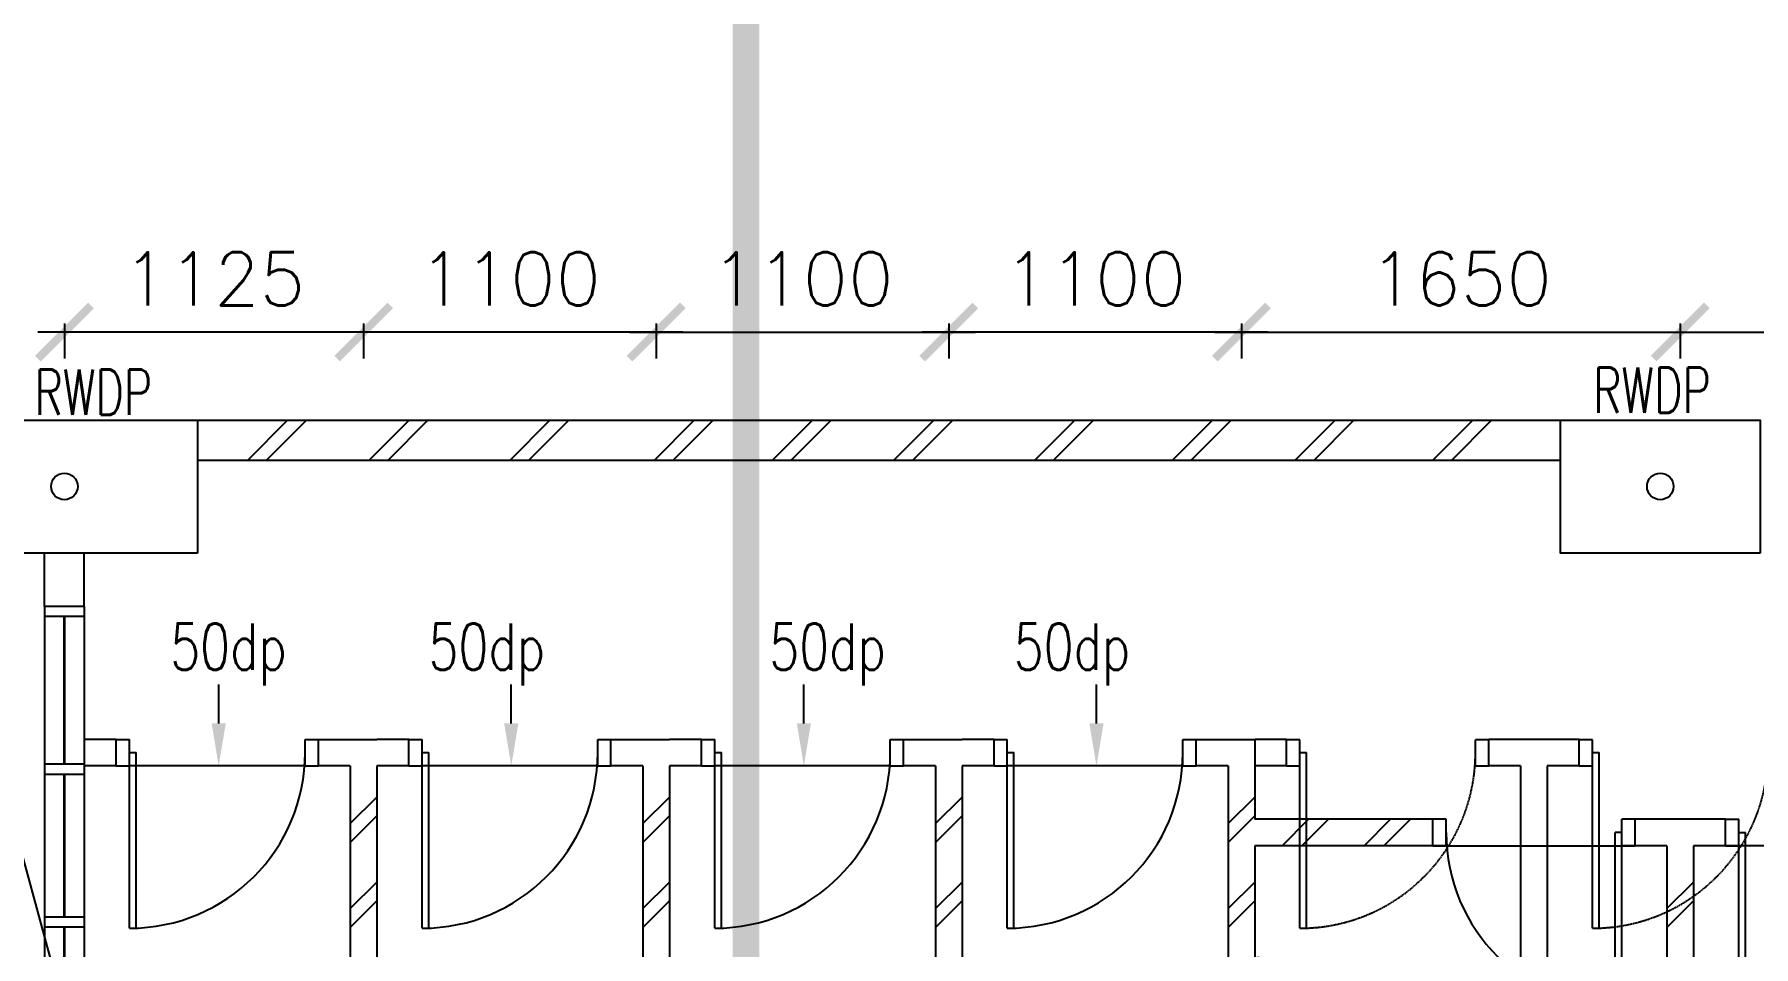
# Model space of a CAD drawing. Header units: feet. Extents: x 1407108 to 2957709, y -1501070 to -681589.
# Drawn here: x 1679847 to 1686311, y -786153 to -782724 of the extents above; entities that cross this region are included whole.
import ezdxf

# ---------------------------------------------------------------- set-up
doc = ezdxf.new("R2010")
doc.units = ezdxf.units.FT
doc.header["$LTSCALE"] = 13
doc.header["$MEASUREMENT"] = 0
doc.linetypes.add('DASHED', pattern=[0.75, 0.5, -0.25])
doc.linetypes.add('DASHED2', pattern=[0.375, 0.25, -0.125])
doc.layers.get('0').update_dxf_attribs({"linetype": 'CONTINUOUS'})
for name, color, linetype in [('COL', 3, 'CONTINUOUS'), ('DEMOLISH-WORKS', 8, 'DASHED2'), ('DIM', 7, 'CONTINUOUS'), ('DR', 7, 'CONTINUOUS'), ('FITT', 5, 'CONTINUOUS'), ('H', 1, 'CONTINUOUS'), ('PL', 5, 'CONTINUOUS'), ('RWDP', 145, 'CONTINUOUS'), ('SANI', 7, 'CONTINUOUS'), ('SP', 220, 'CONTINUOUS'), ('TEX', 2, 'CONTINUOUS'), ('WALL', 2, 'CONTINUOUS'), ('WIN', 5, 'CONTINUOUS')]:
    doc.layers.add(name, color=color, linetype=linetype)
doc.styles.add('ROMANS', font='romans')
doc.styles.get("Standard").update_dxf_attribs({"font": 'ROMANS.SHX'})
doc.dimstyles.new('STANDARD$0', dxfattribs={"dimscale": 0, "dimtxt": 8, "dimasz": 6, "dimexe": 1, "dimexo": 1, "dimgap": 3, "dimtad": 1, "dimdec": 0, "dimlfac": -1, "dimrnd": 1, "dimzin": 0, "dimdsep": 46, "dimtxsty": 'Standard', "dimcen": 0, "dimclrd": 5, "dimclre": 250, "dimadec": 0, "dimazin": 0, "dimtfac": 1, "dimtdec": 4, "dimtofl": 0, "dimtmove": 0, "dimatfit": 3, "dimfxl": 1, "dimtolj": 1, "dimtzin": 0, "dimarcsym": 0})

# ---------------------------------------------------------------- blocks, each defined once
blk = doc.blocks.new('_ARCHTICK')
at = {"color": 0, "linetype": 'ByBlock', "const_width": 0.15}
blk.add_lwpolyline([(-0.5, -0.5), (0.5, 0.5)], dxfattribs=at)
blk = doc.blocks.new('*D548')
at = {"layer": 'DIM', "color": 7, "lineweight": -2, "transparency": 16777216}
for p, q in [((1679960.2, -783810.4), (1679960.2, -783942.9)), ((1681085.2, -783810.4), (1681085.2, -783942.9)), ((1681185.2, -783842.9), (1679860.2, -783842.9))]:
    blk.add_line(p, q, dxfattribs=at)
at = {"layer": 'DIM', "color": 7, "lineweight": -2, "transparency": 16777216, "xscale": 200, "yscale": 200, "zscale": 200, "rotation": 180}
blk.add_blockref('_ARCHTICK', (1679960.2, -783842.9), dxfattribs=at)
at = {"layer": 'DIM', "color": 7, "lineweight": -2, "transparency": 16777216, "xscale": 200, "yscale": 200, "zscale": 200}
blk.add_blockref('_ARCHTICK', (1681085.2, -783842.9), dxfattribs=at)
at = {"layer": 'DIM', "color": 7, "transparency": 16777216, "insert": (1680522.7, -783642.9), "char_height": 200, "attachment_point": 5, "style": 'ROMANS'}
blk.add_mtext('\\A1;1125', dxfattribs=at)
blk = doc.blocks.new('*D549')
at = {"layer": 'DIM', "color": 7, "lineweight": -2, "transparency": 16777216}
for p, q in [((1681085.2, -783810.4), (1681085.2, -783942.9)), ((1682185.2, -783810.4), (1682185.2, -783942.9)), ((1682285.2, -783842.9), (1680985.2, -783842.9))]:
    blk.add_line(p, q, dxfattribs=at)
at = {"layer": 'DIM', "color": 7, "lineweight": -2, "transparency": 16777216, "xscale": 200, "yscale": 200, "zscale": 200, "rotation": 180}
blk.add_blockref('_ARCHTICK', (1681085.2, -783842.9), dxfattribs=at)
at = {"layer": 'DIM', "color": 7, "lineweight": -2, "transparency": 16777216, "xscale": 200, "yscale": 200, "zscale": 200}
blk.add_blockref('_ARCHTICK', (1682185.2, -783842.9), dxfattribs=at)
at = {"layer": 'DIM', "color": 7, "transparency": 16777216, "insert": (1681635.2, -783642.9), "char_height": 200, "attachment_point": 5, "style": 'ROMANS'}
blk.add_mtext('\\A1;1100', dxfattribs=at)
blk = doc.blocks.new('*D550')
at = {"layer": 'DIM', "color": 7, "lineweight": -2, "transparency": 16777216}
for p, q in [((1682185.2, -783810.4), (1682185.2, -783942.9)), ((1683285.2, -783810.4), (1683285.2, -783942.9)), ((1682085.2, -783842.9), (1683385.2, -783842.9))]:
    blk.add_line(p, q, dxfattribs=at)
at = {"layer": 'DIM', "color": 7, "lineweight": -2, "transparency": 16777216, "xscale": 200, "yscale": 200, "zscale": 200, "rotation": 180}
blk.add_blockref('_ARCHTICK', (1682185.2, -783842.9), dxfattribs=at)
at = {"layer": 'DIM', "color": 7, "lineweight": -2, "transparency": 16777216, "xscale": 200, "yscale": 200, "zscale": 200}
blk.add_blockref('_ARCHTICK', (1683285.2, -783842.9), dxfattribs=at)
at = {"layer": 'DIM', "color": 7, "transparency": 16777216, "insert": (1682735.2, -783642.9), "char_height": 200, "attachment_point": 5, "style": 'ROMANS'}
blk.add_mtext('\\A1;1100', dxfattribs=at)
blk = doc.blocks.new('*D557')
at = {"layer": 'DIM', "color": 7, "lineweight": -2, "transparency": 16777216}
for p, q in [((1684385.2, -783810.4), (1684385.2, -783942.9)), ((1686035.2, -783810.4), (1686035.2, -783942.9)), ((1684285.2, -783842.9), (1686135.2, -783842.9))]:
    blk.add_line(p, q, dxfattribs=at)
at = {"layer": 'DIM', "color": 7, "lineweight": -2, "transparency": 16777216, "xscale": 200, "yscale": 200, "zscale": 200, "rotation": 180}
blk.add_blockref('_ARCHTICK', (1684385.2, -783842.9), dxfattribs=at)
at = {"layer": 'DIM', "color": 7, "lineweight": -2, "transparency": 16777216, "xscale": 200, "yscale": 200, "zscale": 200}
blk.add_blockref('_ARCHTICK', (1686035.2, -783842.9), dxfattribs=at)
at = {"layer": 'DIM', "color": 7, "transparency": 16777216, "insert": (1685210.2, -783642.9), "char_height": 200, "attachment_point": 5, "style": 'ROMANS'}
blk.add_mtext('\\A1;1650', dxfattribs=at)
blk = doc.blocks.new('*D558')
at = {"layer": 'DIM', "color": 7, "lineweight": -2, "transparency": 16777216}
for p, q in [((1683285.2, -783810.4), (1683285.2, -783942.9)), ((1684385.2, -783810.4), (1684385.2, -783942.9)), ((1684485.2, -783842.9), (1683185.2, -783842.9))]:
    blk.add_line(p, q, dxfattribs=at)
at = {"layer": 'DIM', "color": 7, "lineweight": -2, "transparency": 16777216, "xscale": 200, "yscale": 200, "zscale": 200, "rotation": 180}
blk.add_blockref('_ARCHTICK', (1683285.2, -783842.9), dxfattribs=at)
at = {"layer": 'DIM', "color": 7, "lineweight": -2, "transparency": 16777216, "xscale": 200, "yscale": 200, "zscale": 200}
blk.add_blockref('_ARCHTICK', (1684385.2, -783842.9), dxfattribs=at)
at = {"layer": 'DIM', "color": 7, "transparency": 16777216, "insert": (1683835.2, -783642.9), "char_height": 200, "attachment_point": 5, "style": 'ROMANS'}
blk.add_mtext('\\A1;1100', dxfattribs=at)
blk = doc.blocks.new('*D541')
at = {"layer": 'DIM', "color": 7, "lineweight": -2, "transparency": 16777216}
for p, q in [((1686035.2, -783810.4), (1686035.2, -783942.9)), ((1687685.2, -783810.4), (1687685.2, -783942.9)), ((1685935.2, -783842.9), (1687785.2, -783842.9))]:
    blk.add_line(p, q, dxfattribs=at)
at = {"layer": 'DIM', "color": 7, "lineweight": -2, "transparency": 16777216, "xscale": 200, "yscale": 200, "zscale": 200, "rotation": 180}
blk.add_blockref('_ARCHTICK', (1686035.2, -783842.9), dxfattribs=at)
at = {"layer": 'DIM', "color": 7, "lineweight": -2, "transparency": 16777216, "xscale": 200, "yscale": 200, "zscale": 200}
blk.add_blockref('_ARCHTICK', (1687685.2, -783842.9), dxfattribs=at)
at = {"layer": 'DIM', "color": 7, "transparency": 16777216, "insert": (1686860.2, -783642.9), "char_height": 200, "attachment_point": 5, "style": 'ROMANS'}
blk.add_mtext('\\A1;1650', dxfattribs=at)
blk = doc.blocks.new('TOILET-NEW')
at = {"layer": 'DEMOLISH-WORKS', "color": 8, "ltscale": 0.7}
for p, q in [((120, 1525), (0, 1525)), ((120, 1425), (120, 1525)), ((120, 1525), (170, 1525)), ((170, 815), (170, 1525)), ((170, 1425), (170, 1525)), ((830, 1425), (830, 1525)), ((830, 1525), (880, 1525)), ((880, 1425), (880, 1525)), ((1220, 1525), (880, 1525)), ((1220, 1425), (1220, 1525)), ((1220, 1525), (1270, 1525)), ((1270, 815), (1270, 1525)), ((1270, 1425), (1270, 1525)), ((1930, 1425), (1930, 1525)), ((1930, 1525), (1980, 1525)), ((1980, 1425), (1980, 1525)), ((2100, 1525), (1980, 1525)), ((2100, 1525), (2200, 1525)), ((2320, 1525), (2200, 1525)), ((2320, 1425), (2320, 1525)), ((2320, 1525), (2370, 1525)), ((2370, 815), (2370, 1525)), ((2370, 1425), (2370, 1525)), ((3030, 1425), (3030, 1525)), ((3030, 1525), (3080, 1525)), ((3080, 1425), (3080, 1525)), ((120, 1425), (0, 1425)), ((120, 1425), (170, 1425)), ((170, 1475), (195, 1475)), ((195, 815.5), (195, 1475)), ((830, 1425), (880, 1425)), ((1000, 1425), (880, 1425)), ((1000, 1425), (1000, 0)), ((1100, 1425), (1100, 0)), ((1220, 1425), (1100, 1425)), ((1220, 1425), (1270, 1425)), ((1270, 1475), (1295, 1475)), ((1295, 815.5), (1295, 1475)), ((1930, 1425), (1980, 1425)), ((2100, 1425), (1980, 1425)), ((2100, 1425), (2100, 0)), ((2200, 1425), (2200, 0)), ((2320, 1425), (2200, 1425)), ((2320, 1425), (2370, 1425)), ((2370, 1475), (2395, 1475)), ((2395, 815.5), (2395, 1475)), ((3030, 1425), (3080, 1425))]:
    blk.add_line(p, q, dxfattribs=at)
for centre in [(170, 1475), (1270, 1475), (2370, 1475)]:
    blk.add_arc(centre, 660, 270, 0, dxfattribs=at)
at = {"layer": 'DR', "color": 1}
for p, q in [((720, 1225), (670, 1225)), ((720, 1125), (720, 1225)), ((1355, 515.5), (1355, 1175)), ((1380, 1175), (1355, 1175)), ((1380, 515), (1380, 1225)), ((1380, 1125), (1380, 1225)), ((1430, 1225), (1380, 1225)), ((1770, 1225), (1820, 1225)), ((1820, 515), (1820, 1225)), ((1820, 1125), (1820, 1225)), ((1820, 1175), (1845, 1175)), ((1845, 515.5), (1845, 1175)), ((2480, 1125), (2480, 1225)), ((2480, 1225), (2530, 1225)), ((670, 1125), (1430, 1125)), ((720, 1125), (670, 1125)), ((1430, 1125), (1380, 1125)), ((2530, 1125), (1770, 1125)), ((1770, 1125), (1820, 1125)), ((2480, 1125), (2530, 1125))]:
    blk.add_line(p, q, dxfattribs=at)
for centre, start, end in [((1380, 1175), 180, 270), ((1820, 1175), 270, 0)]:
    blk.add_arc(centre, 660, start, end, dxfattribs=at)
at = {"layer": 'FITT'}
for p, q in [((5.5, 470), (81.9, 470)), ((89.1, 467.4), (89.1, 474.2)), ((99.1, 467.4), (99.1, 474.2)), ((3100.9, 467.4), (3100.9, 474.2)), ((3110.9, 467.4), (3110.9, 474.2)), ((3194.5, 470), (3118.1, 470)), ((5.5, 445), (81.9, 445)), ((89.1, 440.7), (89.1, 447.5)), ((99.1, 440.7), (99.1, 447.5)), ((3100.9, 440.7), (3100.9, 447.5)), ((3110.9, 440.7), (3110.9, 447.5)), ((3194.5, 445), (3118.1, 445))]:
    blk.add_line(p, q, dxfattribs=at)
for centre, radius in [((94.1, 457.5), 11.1), ((94.1, 481.2), 8.61), ((3105.9, 457.5), 11.1), ((3105.9, 481.2), 8.61), ((94.1, 433.7), 8.61), ((3105.9, 433.7), 8.61)]:
    blk.add_circle(centre, radius, dxfattribs=at)
for centre, radius, start, end in [((8.8, 457.5), 12.9, 104.60355, 255.3286), ((94.1, 457.5), 17.5, 106.7149, 253.21725), ((94.1, 457.5), 17.5, 286.7149, 73.21725), ((3105.9, 457.5), 17.5, 106.78275, 253.2851), ((3105.9, 457.5), 17.5, 286.78275, 73.2851), ((3191.2, 457.5), 12.9, 284.6714, 75.39645)]:
    blk.add_arc(centre, radius, start, end, dxfattribs=at)
at = {"layer": 'SANI', "color": 1}
for points in [[(24.8, 527.7), (25, 697.3, 0.460184), (0, 699.1, 0.460184)], [(0, 699.1), (0, 525.8, 0.460184), (25, 527.7)], [(25, 697.3), (94.7, 687.3, -0.373687), (99, 682.4), (98.8, 542.3, -0.373687), (94.5, 537.4), (24.8, 527.6)], [(3175, 697.3), (3105.3, 687.3, 0.373687), (3101, 682.4), (3101.2, 542.3, 0.373687), (3105.5, 537.4), (3175.2, 527.6)], [(3175.2, 527.7), (3175, 697.3, -0.460184), (3200, 699.1, -0.460184)], [(3200, 699.1), (3200, 525.8, -0.460184), (3175, 527.7)]]:
    blk.add_lwpolyline(points, format="xyb", dxfattribs=at)
at = {"layer": 'WALL', "linetype": 'Continuous'}
for p, q in [((670, 1225), (0, 1225)), ((670, 1125), (670, 1225)), ((1770, 1225), (1430, 1225)), ((1430, 1125), (1430, 1225)), ((1770, 1125), (1770, 1225)), ((3200, 1225), (2530, 1225)), ((2530, 1125), (2530, 1225)), ((670, 1125), (0, 1125)), ((1550, 1125), (1430, 1125)), ((1770, 1125), (1650, 1125)), ((3200, 1125), (2530, 1125))]:
    blk.add_line(p, q, dxfattribs=at)
at = {"layer": 'WALL'}
for p, q in [((1550, 1125), (1550, 0)), ((1650, 1125), (1650, 0))]:
    blk.add_line(p, q, dxfattribs=at)

msp = doc.modelspace()

# ---------------------------------------------------------------- linework, layer by layer
at = {"layer": 'COL'}
for points in [[(1680460.2, -784674.1), (1679710.2, -784674.1), (1679710.2, -784174.1), (1680460.2, -784174.1)], [(1686335.2, -784674.1), (1685585.2, -784674.1), (1685585.2, -784174.1), (1686335.2, -784174.1)]]:
    msp.add_lwpolyline(points, close=True, dxfattribs=at)
at = {"layer": 'DR', "color": 1}
for p, q in [((1680155.2, -785474.1), (1680155.2, -785374.1)), ((1680155.2, -785374.1), (1680205.2, -785374.1)), ((1680205.2, -786084.1), (1680205.2, -785374.1)), ((1680205.2, -785474.1), (1680205.2, -785374.1)), ((1680865.2, -785474.1), (1680865.2, -785374.1)), ((1680865.2, -785374.1), (1680915.2, -785374.1)), ((1680915.2, -785474.1), (1680915.2, -785374.1)), ((1681255.2, -785474.1), (1681255.2, -785374.1)), ((1681255.2, -785374.1), (1681305.2, -785374.1)), ((1681305.2, -786084.1), (1681305.2, -785374.1)), ((1681305.2, -785474.1), (1681305.2, -785374.1)), ((1681965.2, -785474.1), (1681965.2, -785374.1)), ((1681965.2, -785374.1), (1682015.2, -785374.1)), ((1682015.2, -785474.1), (1682015.2, -785374.1)), ((1682355.2, -785474.1), (1682355.2, -785374.1)), ((1682355.2, -785374.1), (1682405.2, -785374.1)), ((1682405.2, -786084.1), (1682405.2, -785374.1)), ((1682405.2, -785474.1), (1682405.2, -785374.1)), ((1683065.2, -785474.1), (1683065.2, -785374.1)), ((1683065.2, -785374.1), (1683115.2, -785374.1)), ((1683115.2, -785474.1), (1683115.2, -785374.1)), ((1683455.2, -785474.1), (1683455.2, -785374.1)), ((1683455.2, -785374.1), (1683505.2, -785374.1)), ((1683505.2, -786084.1), (1683505.2, -785374.1)), ((1683505.2, -785474.1), (1683505.2, -785374.1)), ((1684165.2, -785474.1), (1684165.2, -785374.1)), ((1684165.2, -785374.1), (1684215.2, -785374.1)), ((1684215.2, -785474.1), (1684215.2, -785374.1)), ((1680205.2, -785424.1), (1680230.2, -785424.1)), ((1680230.2, -786083.6), (1680230.2, -785424.1)), ((1681305.2, -785424.1), (1681330.2, -785424.1)), ((1681330.2, -786083.6), (1681330.2, -785424.1)), ((1682405.2, -785424.1), (1682430.2, -785424.1)), ((1682430.2, -786083.6), (1682430.2, -785424.1)), ((1683505.2, -785424.1), (1683530.2, -785424.1)), ((1683530.2, -786083.6), (1683530.2, -785424.1)), ((1680155.2, -785474.1), (1680205.2, -785474.1)), ((1680865.2, -785474.1), (1680205.2, -785474.1)), ((1680865.2, -785474.1), (1680915.2, -785474.1)), ((1681255.2, -785474.1), (1681305.2, -785474.1)), ((1681965.2, -785474.1), (1681305.2, -785474.1)), ((1681965.2, -785474.1), (1682015.2, -785474.1)), ((1682355.2, -785474.1), (1682405.2, -785474.1)), ((1683065.2, -785474.1), (1682405.2, -785474.1)), ((1683065.2, -785474.1), (1683115.2, -785474.1)), ((1683455.2, -785474.1), (1683505.2, -785474.1)), ((1684165.2, -785474.1), (1683505.2, -785474.1)), ((1684165.2, -785474.1), (1684215.2, -785474.1))]:
    msp.add_line(p, q, dxfattribs=at)
for centre in [(1680205.2, -785424.1), (1681305.2, -785424.1), (1682405.2, -785424.1), (1683505.2, -785424.1)]:
    msp.add_arc(centre, 660, 270, 0, dxfattribs=at)
at = {"layer": 'H'}
for p, q in [((1680649.4, -784324.1), (1680799.4, -784174.1)), ((1680720.1, -784324.1), (1680870.1, -784174.1)), ((1681106.2, -784324.1), (1681256.2, -784174.1)), ((1681176.9, -784324.1), (1681326.9, -784174.1)), ((1681635.7, -784324.1), (1681785.7, -784174.1)), ((1681706.4, -784324.1), (1681856.4, -784174.1)), ((1682178.3, -784324.1), (1682328.3, -784174.1)), ((1682249, -784324.1), (1682399, -784174.1)), ((1682622.4, -784324.1), (1682772.4, -784174.1)), ((1682693.1, -784324.1), (1682843.1, -784174.1)), ((1683079.2, -784324.1), (1683229.2, -784174.1)), ((1683149.9, -784324.1), (1683299.9, -784174.1)), ((1683608.7, -784324.1), (1683758.7, -784174.1)), ((1683679.4, -784324.1), (1683829.4, -784174.1)), ((1684126.3, -784324.1), (1684276.3, -784174.1)), ((1684197, -784324.1), (1684347, -784174.1)), ((1684587.7, -784324.1), (1684737.7, -784174.1)), ((1684658.4, -784324.1), (1684808.4, -784174.1)), ((1685105.3, -784324.1), (1685255.3, -784174.1)), ((1685176, -784324.1), (1685326, -784174.1)), ((1681035.2, -785691), (1681135.2, -785591)), ((1682135.2, -785691), (1682235.2, -785591)), ((1683235.2, -785691), (1683335.2, -785591)), ((1684335.2, -785691), (1684435.2, -785591)), ((1681035.2, -785761.7), (1681135.2, -785661.7)), ((1682135.2, -785761.7), (1682235.2, -785661.7)), ((1683235.2, -785761.7), (1683335.2, -785661.7)), ((1684335.2, -785761.7), (1684435.2, -785661.7)), ((1684538.1, -785774.1), (1684638.1, -785674.1)), ((1684612.3, -785774.1), (1684712.3, -785674.1)), ((1684846.4, -785774.1), (1684946.4, -785674.1)), ((1684920.7, -785774.1), (1685020.7, -785674.1)), ((1681035.2, -786010.5), (1681135.2, -785910.5)), ((1682135.2, -786010.5), (1682235.2, -785910.5)), ((1683235.2, -786010.5), (1683335.2, -785910.5)), ((1684335.2, -786010.5), (1684435.2, -785910.5)), ((1685985.2, -786010.5), (1686085.2, -785910.5)), ((1681035.2, -786081.2), (1681135.2, -785981.2)), ((1682135.2, -786081.2), (1682235.2, -785981.2)), ((1683235.2, -786081.2), (1683335.2, -785981.2)), ((1684335.2, -786081.2), (1684435.2, -785981.2)), ((1685985.2, -786081.2), (1686085.2, -785981.2))]:
    msp.add_line(p, q, dxfattribs=at)
at = {"layer": 'PL', "color": 33, "linetype": 'DASHED', "const_width": 100}
for points in [[(1612104.3, -847288.2), (1682522.7, -847288.2), (1682522.7, -756912.6), (1612104.3, -756912.6)], [(1682522.7, -847288.2), (1753538, -847288.2), (1753538, -756912.6), (1682522.7, -756912.6)]]:
    msp.add_lwpolyline(points, close=True, dxfattribs=at)
at = {"layer": 'RWDP', "color": 142, "linetype": 'Continuous'}
for centre in [(1679960.2, -784423.2), (1685960.2, -784423.2)]:
    msp.add_circle(centre, 50, dxfattribs=at)
at = {"layer": 'SANI', "color": 1}
for p, q in [((1680540.3, -785314.1), (1680540.3, -785167.8)), ((1681640.3, -785314.1), (1681640.3, -785167.8)), ((1682740.3, -785314.1), (1682740.3, -785167.8)), ((1683840.3, -785314.1), (1683840.3, -785167.8))]:
    msp.add_line(p, q, dxfattribs=at)
for points in [[(1680513.7, -785314.1), (1680567, -785314.1), (1680540.3, -785474.1)], [(1681613.7, -785314.1), (1681667, -785314.1), (1681640.3, -785474.1)], [(1682713.7, -785314.1), (1682767, -785314.1), (1682740.3, -785474.1)], [(1683813.7, -785314.1), (1683867, -785314.1), (1683840.3, -785474.1)]]:
    msp.add_solid(points, dxfattribs=at)
at = {"layer": 'SP'}
msp.add_line((1680109.3, -786935.7), (1679739, -785573.8), dxfattribs=at)
at = {"layer": 'WALL'}
for p, q in [((1680460.2, -784174.1), (1685585.2, -784174.1)), ((1680460.2, -784324.1), (1685585.2, -784324.1)), ((1679885.2, -784874.1), (1679885.2, -784674.1)), ((1680035.2, -784874.1), (1680035.2, -784674.1)), ((1680035.2, -784874.1), (1679885.2, -784874.1)), ((1680155.2, -785374.1), (1680035.2, -785374.1)), ((1680915.2, -785374.1), (1681135.2, -785374.1)), ((1681255.2, -785374.1), (1681135.2, -785374.1)), ((1682015.2, -785374.1), (1682235.2, -785374.1)), ((1682355.2, -785374.1), (1682235.2, -785374.1)), ((1683115.2, -785374.1), (1683335.2, -785374.1)), ((1683455.2, -785374.1), (1683335.2, -785374.1)), ((1684215.2, -785374.1), (1684435.2, -785374.1)), ((1684435.2, -785374.1), (1684435.2, -785674.1)), ((1680155.2, -785474.1), (1680035.2, -785474.1)), ((1681035.2, -785474.1), (1680915.2, -785474.1)), ((1681035.2, -785474.1), (1681035.2, -786899.1)), ((1681135.2, -785474.1), (1681135.2, -786899.1)), ((1681255.2, -785474.1), (1681135.2, -785474.1)), ((1682135.2, -785474.1), (1682015.2, -785474.1)), ((1682135.2, -785474.1), (1682135.2, -786899.1)), ((1682235.2, -785474.1), (1682235.2, -786899.1)), ((1682355.2, -785474.1), (1682235.2, -785474.1)), ((1683235.2, -785474.1), (1683115.2, -785474.1)), ((1683235.2, -785474.1), (1683235.2, -786899.1)), ((1683335.2, -785474.1), (1683335.2, -786899.1)), ((1683455.2, -785474.1), (1683335.2, -785474.1)), ((1684335.2, -785474.1), (1684215.2, -785474.1)), ((1684335.2, -785474.1), (1684335.2, -786899.1)), ((1684435.2, -785774.1), (1684435.2, -786899.1))]:
    msp.add_line(p, q, dxfattribs=at)
at = {"layer": 'WIN'}
for p, q in [((1679885.2, -784874.1), (1679885.2, -786674.1)), ((1680035.2, -784912.1), (1679885.2, -784912.1)), ((1680035.2, -784874.1), (1680035.2, -786674.1)), ((1680035.2, -785467.8), (1679885.2, -785467.8)), ((1680035.2, -785505.8), (1679885.2, -785505.8)), ((1680035.2, -786042.4), (1679885.2, -786042.4)), ((1680035.2, -786080.4), (1679885.2, -786080.4))]:
    msp.add_line(p, q, dxfattribs=at)
at = {"layer": 'WIN', "const_width": 10, "flags": 128}
for points in [[(1679960.2, -784912.1), (1679960.2, -785467.8)], [(1679960.2, -785505.8), (1679960.2, -786042.4)], [(1679960.2, -786080.4), (1679960.2, -786636.1)]]:
    msp.add_lwpolyline(points, dxfattribs=at)

# ---------------------------------------------------------------- block references
at = {"layer": 'WALL', "color": 7, "linetype": 'Continuous'}
msp.add_blockref('TOILET-NEW', (1684435.2, -786899.1), dxfattribs=at)

# ---------------------------------------------------------------- texts
at = {"layer": 'RWDP', "color": 142, "style": 'ROMANS', "width": 0.7}
for p in [(1679847.3, -784154.2), (1685707.1, -784146.5)]:
    msp.add_text('RWDP', height=170, dxfattribs=at).set_placement(p)
at = {"layer": 'TEX', "color": 1, "ltscale": 0.5, "style": 'ROMANS', "width": 0.75}
for p in [(1680358.2, -785113.2), (1681329.2, -785113.2), (1682610.4, -785113.2), (1683529.2, -785113.2)]:
    msp.add_text('50dp', height=175, dxfattribs=at).set_placement(p)

# ---------------------------------------------------------------- dimensions: what is measured, and where the dimension line sits
at = {"layer": 'DIM'}
for base, p1, p2, picture, middle in [((1679960.2, -783842.9), (1681085.2, -783710.4), (1679960.2, -783710.4), '*D548', (1680522.7, -783642.9)), ((1681085.2, -783842.9), (1682185.2, -783710.4), (1681085.2, -783710.4), '*D549', (1681635.2, -783642.9)), ((1683285.2, -783842.9), (1684385.2, -783710.4), (1683285.2, -783710.4), '*D558', (1683835.2, -783642.9))]:
    dim = msp.add_linear_dim(base=base, p1=p1, p2=p2, dimstyle='STANDARD$0', override={"dimscale": 100, "dimtxt": 2, "dimasz": 2, "dimgap": 1, "dimtxsty": 'ROMANS', "dimblk": 'ARCHTICK', "dimdle": 1, "dimclrd": 7, "dimclre": 7, "dimclrt": 7, "dimtdec": 0, "dimtmove": 2}, dxfattribs=at)
    dim.commit()
    dim.dimension.update_dxf_attribs({"geometry": picture, "text_midpoint": middle})
for base, p1, p2, picture, middle in [((1683285.2, -783842.9), (1682185.2, -783710.4), (1683285.2, -783710.4), '*D550', (1682735.2, -783642.9)), ((1686035.2, -783842.9), (1684385.2, -783710.4), (1686035.2, -783710.4), '*D557', (1685210.2, -783642.9)), ((1687685.2, -783842.9), (1686035.2, -783710.4), (1687685.2, -783710.4), '*D541', (1686860.2, -783642.9))]:
    dim = msp.add_linear_dim(base=base, p1=p1, p2=p2, angle=180, dimstyle='STANDARD$0', override={"dimscale": 100, "dimtxt": 2, "dimasz": 2, "dimgap": 1, "dimtxsty": 'ROMANS', "dimblk": 'ARCHTICK', "dimdle": 1, "dimclrd": 7, "dimclre": 7, "dimclrt": 7, "dimtdec": 0, "dimtmove": 2}, dxfattribs=at)
    dim.commit()
    dim.dimension.update_dxf_attribs({"geometry": picture, "text_midpoint": middle})

doc.saveas('drawing.dxf')
